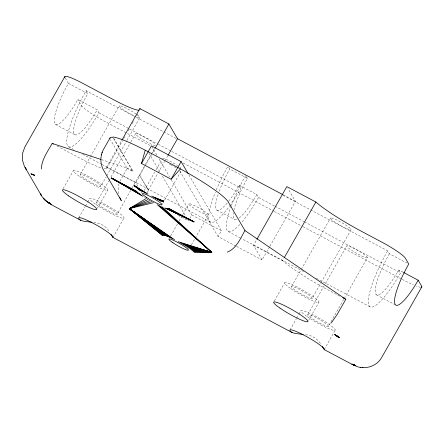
<?xml version="1.0" encoding="UTF-8"?>
<svg xmlns="http://www.w3.org/2000/svg" width="444" height="444" viewBox="0 0 444 444"><rect width="100%" height="100%" fill="white"/><g stroke="black" fill="none" stroke-linecap="round" stroke-linejoin="round"><path stroke-width="0.33" stroke-dasharray="2.22 1.67" d="M118.97 183.727L118.187 187.945L118.642 193.928M119.93 181.252L127.134 168.387L110.412 139.71M78.788 217.821L85.098 206.693M85.431 206.11L87.424 202.592M87.757 202.009L89.755 198.496M290.01 329.964L296.326 318.836M296.659 318.248L298.651 314.735M298.984 314.152L300.976 310.639M63.131 188.728L73.46 170.552M80.292 174.398L90.032 157.248M90.371 156.649L119.27 105.783M104.107 168.714A34.01 4.379 29.6 0 0 106.538 167.227L121.501 140.898M106.693 168.559L122.333 141.031M123.693 138.633L125.053 136.241M128.111 130.852L129.132 129.06M132.19 123.676L133.55 121.279M136.613 115.895L137.973 113.503M100.838 186.308A11.905 1.532 29.6 0 0 86.685 176.568A11.905 1.532 29.6 0 0 84.166 178.183A11.905 1.532 29.6 0 0 100.838 186.308L106.172 176.928M106.843 175.741L126.562 141.031M126.901 140.432L139.821 117.693M96.581 202.342L108.708 181.002M109.046 180.403L130.464 142.702M130.802 142.102L135.564 133.727M97.414 208.219L107.742 190.038M126.884 168.304L127.051 168.015L132.917 171.129L132.75 171.423L127.134 168.387M117.133 214.252A11.905 1.532 29.6 0 0 102.98 204.512A11.905 1.532 29.6 0 0 100.461 206.127A11.905 1.532 29.6 0 0 117.133 214.252L130.614 190.52M131.973 188.128L145.232 164.791M145.571 164.191L154.412 148.629M147.164 192.735L148.524 190.348L139.655 175.485L144.755 166.506M145.094 165.906L154.956 148.546M137.934 186.336L135.875 182.806L139.943 175.641L139.655 175.485M112.976 237.423L124.037 217.982M144.183 190.654L154.69 172.167M156.044 169.78L161.466 160.234M148.229 190.193L157.753 173.432M158.092 172.833L164.552 161.461M164.891 160.861L167.616 156.072M162.604 203.63L181.579 170.23M170.635 236.019L177.75 223.493M179.104 221.106L181.479 216.933M182.834 214.546L188.933 203.813M189.46 219.114L188.461 220.873L178.277 215.468M189.793 218.526L191.791 215.007L171.295 179.859M191.425 244.816L194.816 238.855M195.155 238.256L208.369 214.996A11.222 1.443 29.6 0 0 194.777 205.727A11.222 1.443 29.6 0 0 192.807 207.487A11.222 1.443 29.6 0 0 208.369 214.996M235.936 246.081L218.087 236.608L221.423 230.741L188.417 174.137M269.575 246.803L262.093 259.968L253.518 245.26L256.577 239.877M269.913 246.204L295.41 201.321L287.862 188.378M339.788 296.142L328.338 290.06A51.01 6.571 29.6 0 1 282.562 260.678L283.921 258.286M274.359 300.871L284.687 282.695M291.514 286.541L300.921 269.991M301.26 269.391L330.497 217.926M312.065 298.451A11.905 1.532 29.6 0 0 297.913 288.711A11.905 1.532 29.6 0 0 295.393 290.326A11.905 1.532 29.6 0 0 312.065 298.451L320.79 283.094M321.129 282.501L351.043 229.837A11.905 1.532 29.6 0 0 336.891 220.096A11.905 1.532 29.6 0 0 334.376 221.711A11.905 1.532 29.6 0 0 351.043 229.837M307.809 314.485L324.009 285.964M325.369 283.572L346.786 245.871M308.641 320.363L318.964 302.181M328.36 326.396A11.905 1.532 29.6 0 0 314.202 316.655A11.905 1.532 29.6 0 0 311.688 318.27A11.905 1.532 29.6 0 0 328.36 326.396L330.691 322.294M331.024 321.706L343.884 299.073M344.222 298.473L367.338 257.781A11.905 1.532 29.6 0 0 353.185 248.041A11.905 1.532 29.6 0 0 350.666 249.656A11.905 1.532 29.6 0 0 367.338 257.781M324.281 349.428L335.259 330.125M93.767 222.488C99.933 222.921 105.916 225.952 109.135 231.368M305.589 334.721C312.06 335.153 317.954 338.916 321.073 344.6M101.426 159.601L127.051 168.015M283.189 194.833L295.41 201.321M65.346 78.061L68.431 83.355A37.407 8.031 -62 0 0 54.823 123.698A37.407 8.031 -62 0 0 77.867 99.534L97.23 109.812L98.945 112.754A51.01 10.95 -62 0 1 67.527 145.71A51.01 10.95 -62 0 1 86.081 90.693L135.653 117.011M136.264 117.338L176.046 138.456M283.006 195.243L387.662 250.81L389.377 253.752L406.926 263.064M68.431 83.355L87.795 93.634A37.407 8.031 -62 0 0 74.187 133.977A37.407 8.031 -62 0 0 97.23 109.812M228.754 167.255L229.787 169.02L247.386 178.366A37.407 8.031 -62 0 0 234.021 209.712M228.693 201.188A37.407 8.031 -62 0 0 239.222 185.198L256.821 194.544L258.536 197.486L274.448 205.933M389.377 253.752A37.407 8.031 -62 0 0 375.774 294.095A37.407 8.031 -62 0 0 398.812 269.93L403.047 272.178M98.945 112.754L128.932 128.677M129.543 128.999L157.698 143.95M158.308 144.272L171.162 151.099M171.773 151.421L240.937 188.139A51.01 10.95 -62 0 1 230.797 204.257M275.064 206.26L303.829 221.528M304.44 221.856L400.527 272.871A51.01 10.95 -62 0 1 369.108 305.822A51.01 10.95 -62 0 1 387.662 250.81M150.116 145.51L104.834 121.467A23.804 3.064 29.6 0 1 81.296 105.417L77.867 99.534M183.161 163.053L273.726 211.133M274.342 211.461L302.486 226.407M303.102 226.729L401.62 279.037M402.236 279.359L404.068 280.336A23.804 3.064 29.6 0 0 413.397 284.87M55.528 124.442L74.892 134.721M216.883 210.106L234.482 219.447M376.473 294.833L395.232 304.795M68.631 146.803L73.504 149.389M82.645 154.234L101.532 164.258M102.137 164.58L210.623 222.189M303.657 271.562L241.63 238.644M316.4 278.327L370.218 306.915M228.227 231.529L241.02 238.317M106.543 167.227L135.875 182.806M253.518 245.26L282.562 260.678M191.791 215.007L221.423 230.741M57.043 146.026L81.491 159.008A34.01 4.379 29.6 0 0 101.693 168.093M144.455 197.513L145.66 198.152M236.547 246.403L262.093 259.968M398.812 269.93L400.527 272.871M246.359 176.601L247.386 178.366M239.222 185.198L240.937 188.139M179.876 171.062L218.087 236.608M151.837 146.492L157.048 155.428M159.135 159.002L169.558 176.879M148.857 152.952L159.973 172.017M162.404 176.19L186.025 216.705M139.943 175.641L148.524 190.348M86.081 90.693L87.795 93.634M113.72 138.201L132.917 171.129M113.553 138.495L132.75 171.423M141.026 191.63L142.052 193.395M258.536 197.486A51.01 10.95 -62 0 1 241.325 222.771M239.749 224.536A51.01 10.95 -62 0 1 231.141 206.216M231.346 205.655A51.01 10.95 -62 0 1 245.671 175.424M256.821 194.544A37.407 8.031 -62 0 1 238.955 218.176M236.646 219.48A37.407 8.031 -62 0 1 233.439 212.687M420.596 287.229A23.804 3.064 29.6 0 1 416.416 286.086M155.289 145.66A11.905 1.532 29.6 0 1 139.061 137.246A11.905 1.532 29.6 0 1 140.204 135.076A11.905 1.532 29.6 0 1 155.788 144.711M137.368 114.929A11.905 1.532 29.6 0 1 136.358 116.85M133.877 115.745A11.905 1.532 29.6 0 1 120.918 107.92A11.905 1.532 29.6 0 1 122.483 106.527A11.905 1.532 29.6 0 1 135.942 113.908M230.447 204.751A51.01 10.95 -62 0 1 210.184 221.9A51.01 10.95 -62 0 1 215.301 192.302M216.272 189.943A51.01 10.95 -62 0 1 227.728 166.678M227.267 202.952A37.407 8.031 -62 0 1 218.021 194.766M219.258 191.242A37.407 8.031 -62 0 1 229.787 169.02M176.074 167.715A11.222 1.443 29.6 0 1 171.567 165.346M171.062 165.051A11.222 1.443 29.6 0 1 169.553 164.163M162.482 158.447A11.222 1.443 29.6 0 1 177.522 165.606M179.876 167.277A11.222 1.443 29.6 0 1 180.813 168.043M290.953 288.739A19.725 2.542 29.6 0 0 318.77 302.392A19.725 2.542 29.6 0 0 295.643 286.358A19.725 2.542 29.6 0 0 290.953 288.739M79.731 176.595A19.725 2.542 29.6 0 0 107.548 190.248A19.725 2.542 29.6 0 0 84.416 174.215A19.725 2.542 29.6 0 0 79.731 176.595M307.248 316.683A19.725 2.542 29.6 0 0 335.065 330.336A19.725 2.542 29.6 0 0 311.938 314.302A19.725 2.542 29.6 0 0 307.248 316.683M96.026 204.54A19.725 2.542 29.6 0 0 123.837 218.193A19.725 2.542 29.6 0 0 100.71 202.159A19.725 2.542 29.6 0 0 96.026 204.54"/><path stroke-width="0.67" d="M34.632 175.352L31.724 174.176L34.632 175.352L34.266 174.98M41.336 169.059C41.636 159.474 47.752 151.482 52.153 143.429L100.771 159.39M109.99 138.04L103.53 149.389C99.739 156.033 100.089 164.58 104.063 171.057L121.317 200.649L119.603 197.114M331.252 322.982L336.974 314.741L345.815 299.339L244.944 230.553L228.222 201.87A51.01 6.571 29.6 0 0 180.436 168.903L171.118 179.209L141.492 163.475L145.232 150.216A51.01 6.571 29.6 0 0 113.02 137.002M101.404 154.878L101.537 154.445M102.048 152.753L102.187 152.309M354.873 365.368L352.025 364.152L355.921 365.595L353.618 364.824L354.934 365.334L353.851 364.874L354.634 365.356M64.813 76.679L24.831 147.053L22.544 153.347L22.389 159.896L24.42 166.406L41.975 196.503L44.888 199.978L47.225 201.976M121.839 140.298L139.854 108.58L168.898 123.998L177.478 138.711L282.578 194.511M141.492 163.475L151.493 145.893L181.119 161.622L188.067 173.543M155.295 147.946L168.898 123.998M167.954 155.472L177.478 138.711M171.118 179.209L181.119 161.622M244.944 230.553C240.393 238.472 236.535 248.44 227.345 252.125M256.921 239.277L286.835 186.613L315.878 202.031A51.01 6.571 29.6 0 0 361.655 231.413L381.773 242.097A23.804 3.064 29.6 0 1 405.311 258.147L408.741 264.03A37.407 8.031 -62 0 0 395.132 304.373A37.407 8.031 -62 0 0 418.176 280.208L403.651 272.499M284.26 257.687L315.878 202.031M421.794 286.885L381.818 357.259C376.939 366.356 364.907 370.146 355.572 366M32.046 174.098L32.628 174.786L33.039 174.681L30.847 173.715M334.887 334.759L339.632 337.651L337.734 336.768L336.774 335.936L337.19 336.003L334.643 334.449L335.037 334.665M162.471 235.548L129.309 208.591L146.287 198.462M162.676 235.353L129.309 208.591L148.057 199.545M51.648 204.795L52.037 205.011L46.32 201.115L43.246 198.202L46.32 201.115L51.77 204.745M163.092 235.276L129.309 208.591L149.883 200.621M163.714 235.326L129.309 208.591L151.737 201.676M164.535 235.492L129.309 208.591L153.602 202.703M160.556 201.448L163.697 201.215L151.665 196.115M335.897 335.353L336.175 335.337M194.095 252.342L211.749 252.359L162.154 206.887M193.368 251.648L211.749 252.359L160.623 206.216M192.446 250.86L211.749 252.359L158.974 205.45M92.019 222.278L84.288 221.351L80.886 220.396L52.608 205.389M303.246 334.421L295.515 333.494L292.113 332.539L112.832 237.357L111.028 234.41M360.489 367.41L360.828 367.443M362.554 367.626L362.953 367.671M191.353 249.994L211.749 252.359L157.243 204.601M190.088 249.062L211.749 252.359L178.249 241.708M158.908 200.383L163.697 201.215L153.524 197.153M188.678 248.074L211.749 252.359L180.109 242.751M187.14 247.042L211.749 252.359L181.951 243.817M185.492 245.976L211.749 252.359L183.755 244.899M336.358 335.653L336.874 335.786M338.495 337.046L336.774 335.936L338.589 337.163L337.129 336.197L337.751 336.402M157.17 199.306L163.697 201.215L155.367 198.224M49.811 203.674L50.3 203.852M48.191 202.414L49.889 203.568L48.091 202.298L49.534 203.308L48.929 203.058M337.412 336.424L338.195 336.757M112.832 237.357L113.053 237.285A19.725 2.542 29.6 0 0 93.379 223.388A19.725 2.542 29.6 0 0 79.532 219.491L80.886 220.396M322.255 346.553L324.281 349.428A19.725 2.542 29.6 0 0 304.601 335.531A19.725 2.542 29.6 0 0 290.759 331.635L292.113 332.539M164.813 207.925L193.961 221.85L168.476 208.208M165.906 208.275L193.961 221.85L168.37 208.469M166.816 208.508L193.961 221.85L168.06 208.602M48.49 202.703L49.251 203.075M31.74 174.253L32.662 174.631L31.813 174.092M167.538 208.619L193.961 221.85M354.057 364.818L354.956 365.279M142.996 196.342L111.522 178.083L136.53 191.253M145.232 150.216L180.436 168.903M52.153 143.429L53.374 144.078M342.801 297.741L345.815 299.339M324.059 349.5L351.848 364.258M141.514 195.327L111.522 178.083L137.163 191.897M140.176 194.367L111.522 178.083L137.984 192.641M111.522 178.083L138.994 193.467M31.724 174.176L32.601 174.681M147.985 194.161L134.066 185.481L140.126 190.598M146.215 193.273L134.066 185.481L141.458 191.12M353.307 364.724L354.012 365.179M144.522 192.468L134.066 185.481L142.929 191.747M165.534 235.786L129.309 208.591L174.57 239.754M166.711 236.197L129.309 208.591L172.799 238.866M168.043 236.713L129.309 208.591L171.107 238.062M129.309 208.591L169.514 237.34M32.673 174.281L33.35 174.781M352.936 364.574L353.446 364.951M352.025 364.152L352.419 364.48M33.239 174.503L33.727 174.93M418.176 280.208L421.606 286.091A23.804 3.064 29.6 0 1 421.19 287.229M40.815 194.489L41.464 195.704L40.487 193.878M109.951 138.5A51.01 6.571 29.6 0 1 112.854 137.296M65.002 77.472A23.804 3.064 29.6 0 1 82.534 83.228L114.807 100.361A34.01 4.379 29.6 0 0 139.105 110.223M139.854 108.58A34.01 4.379 29.6 0 1 140.11 109.135M26.335 169.464L25.169 167.76L26.335 169.464M68.737 195.948A19.725 2.542 29.6 0 0 96.553 209.601A19.725 2.542 29.6 0 0 73.421 193.567A19.725 2.542 29.6 0 0 68.737 195.948M279.964 308.092A19.725 2.542 29.6 0 0 307.775 321.745A19.725 2.542 29.6 0 0 284.648 305.711A19.725 2.542 29.6 0 0 279.964 308.092M146.365 197.308A11.222 1.443 29.6 0 0 161.927 204.823A11.222 1.443 29.6 0 0 148.335 195.554A11.222 1.443 29.6 0 0 146.365 197.308M172.816 242.674A11.222 1.443 29.6 0 0 188.378 250.183A11.222 1.443 29.6 0 0 174.786 240.92A11.222 1.443 29.6 0 0 172.816 242.674"/></g></svg>
